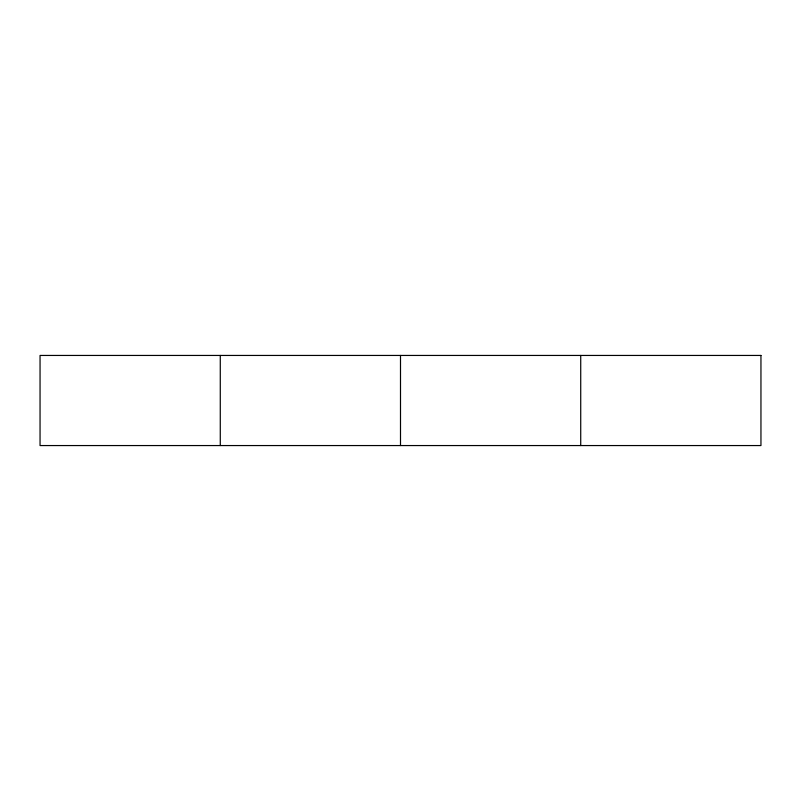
<?xml version="1.0" encoding="UTF-8"?>
<svg xmlns="http://www.w3.org/2000/svg" width="801" height="801" viewBox="0 0 801 801"><rect width="100%" height="100%" fill="white"/><g stroke="black" fill="none" stroke-linecap="round" stroke-linejoin="round"><path stroke-width="1.2" d="M580.725 355.444L580.725 445.556M400.5 355.444L400.5 445.556M220.275 355.444L220.275 445.556M760.95 355.444L40.05 355.444L40.05 445.556L760.95 445.556L760.95 355.444"/></g></svg>
